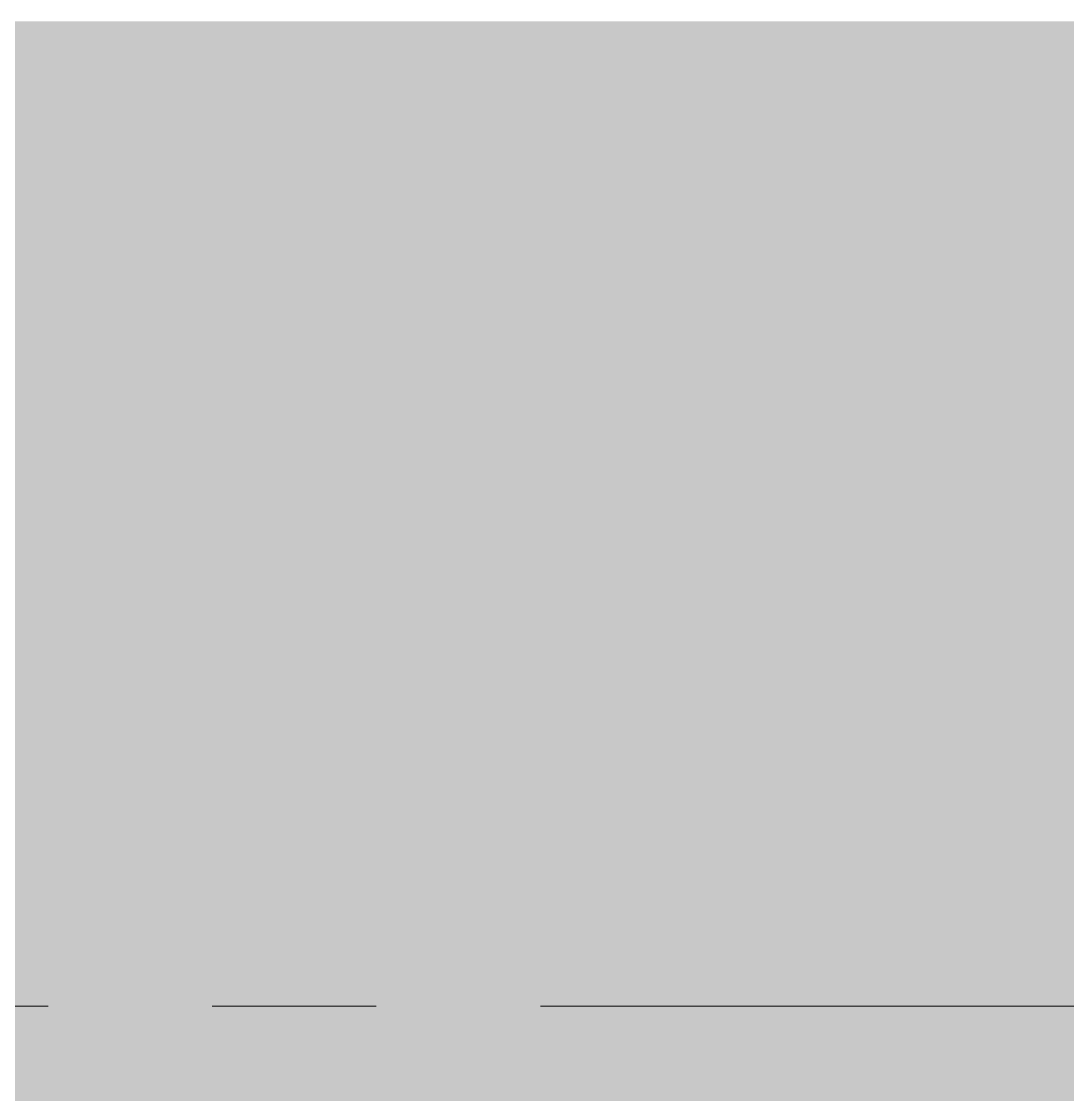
# Model space of a CAD drawing. Header units: inches. Extents: x 20139 to 37433, y -23296 to -20170.
# Drawn here: x 31329.012 to 31329.809, y -22784.37 to -22783.553 of the extents above; entities that cross this region are included whole.
import ezdxf

# ---------------------------------------------------------------- set-up
doc = ezdxf.new("R2010")
doc.units = ezdxf.units.IN
doc.header["$MEASUREMENT"] = 0
doc.linetypes.add('Grid Line 1_2_', pattern=[0.875, 0.5, -0.125, 0.125, -0.125])
doc.layers.add('S-BEAM', color=12, linetype='Continuous', lineweight=9)
doc.layers.add('S-GRID', color=1, linetype='Continuous', lineweight=9)

# ---------------------------------------------------------------- blocks, each defined once
blk = doc.blocks.new('Dimension Lumber - 2x8-834900-Level 1')
at = {"layer": 'S-BEAM'}
h = blk.add_hatch(color=256, dxfattribs=at)
h.paths.add_polyline_path([(22069.87323, -22785.05281), (22075.40723, -22785.05281), (22075.40723, -22783.55281), (22069.87323, -22783.55281), (22069.87323, -22784.93849)], flags=0)
h.paths.add_polyline_path([(21976.67793, -22785.05281), (22057.51523, -22785.05281), (22057.51523, -22783.55281), (21976.67793, -22783.55281)], flags=0)
h.paths.add_polyline_path([(22061.51523, -22785.05281), (22061.64023, -22785.05281), (22061.64023, -22783.55281), (22061.51523, -22783.55281)], flags=0)
h.paths.add_polyline_path([(22076.12029, -22785.05281), (22076.12029, -22783.55281), (22075.64023, -22783.55281), (22075.64023, -22785.05281)], flags=0)

msp = doc.modelspace()

# ---------------------------------------------------------------- linework, layer by layer
at = {"layer": 'S-GRID', "linetype": 'Grid Line 1_2_'}
msp.add_line((35864.15762, -22784.30281), (30957.043, -22784.30281), dxfattribs=at)

# ---------------------------------------------------------------- block references
at = {"layer": 'S-BEAM'}
msp.add_blockref('Dimension Lumber - 2x8-834900-Level 1', (9258.45897, 0), dxfattribs=at)

doc.saveas('drawing.dxf')
